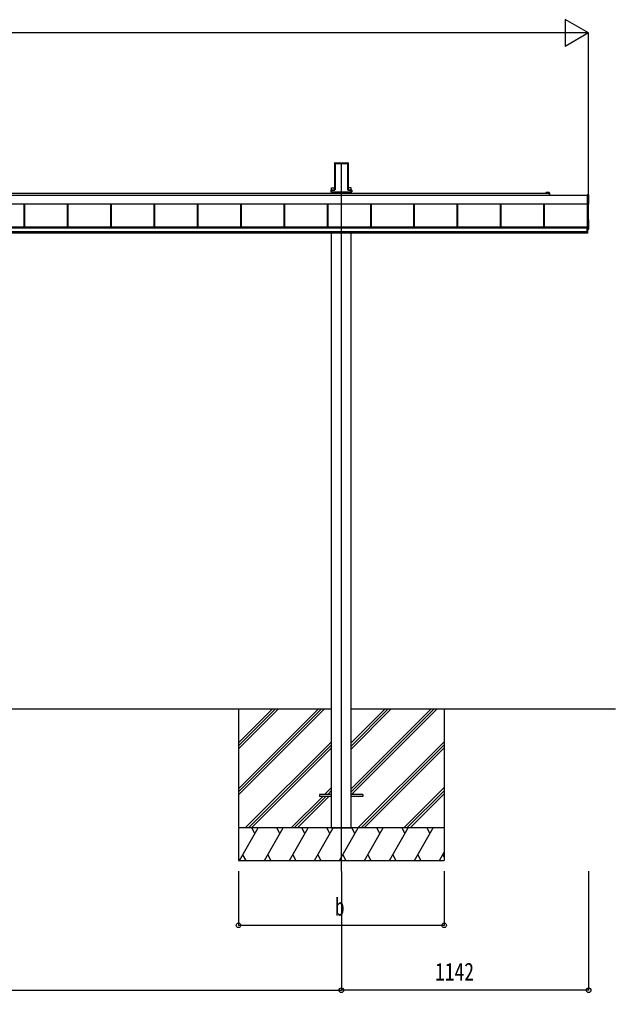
# Model space of a CAD drawing. Units: millimetres, scale not verified. Extents: x -10512 to 10512, y -7425 to 7425.
# Drawn here: x -481 to 2272, y -4823 to -327 of the extents above; entities that cross this region are included whole.
import ezdxf
from ezdxf.enums import TextEntityAlignment as Align

# ---------------------------------------------------------------- set-up
doc = ezdxf.new("R2010")
doc.units = ezdxf.units.MM
doc.header["$LTSCALE"] = 30
for name, color, linetype in [('0-3_YKK_12', 2, 'Continuous'), ('0-4_YKK_A1', 4, 'Continuous'), ('0-5_YKK_D', 6, 'Continuous')]:
    doc.layers.add(name, color=color, linetype=linetype)
doc.styles.add('ＭＳ ゴシック', font='')
doc.styles.get('ＭＳ ゴシック').set_extended_font_data('MS Gothic')

msp = doc.modelspace()

# ---------------------------------------------------------------- linework, layer by layer
at = {"layer": '0-3_YKK_12'}
msp.add_line((1005.55, -4262.5), (1005.55, -990.11), dxfattribs=at)
at = {"layer": '0-4_YKK_A1'}
for p, q in [((975.16, -989.14), (977.2, -989.14)), ((975.16, -989.14), (975.6, -989.61)), ((977.51, -989.47), (977.2, -989.14)), ((1033.59, -989.47), (1033.9, -989.14)), ((1033.9, -989.14), (1035.94, -989.14)), ((1035.5, -989.61), (1035.94, -989.14)), ((974.3, -995.46), (974.3, -1112.13)), ((974.66, -989.61), (974.31, -995.11)), ((975.1, -990.07), (974.66, -989.61)), ((975.18, -1106.08), (975.18, -990.96)), ((975.68, -990.63), (975.68, -1105.76)), ((977.51, -989.47), (1033.59, -989.47)), ((978.05, -992.61), (1033.05, -992.61)), ((978.05, -1113.96), (978.05, -992.61)), ((1035.42, -1105.76), (1035.42, -990.63)), ((1035.92, -990.96), (1035.92, -1106.08)), ((1036.44, -989.61), (1036, -990.07)), ((1036.44, -989.61), (1036.79, -995.11)), ((1036.8, -995.46), (1036.8, -1112.13)), ((957.68, -1122.88), (957.68, -1123.38)), ((957.68, -1123.38), (958.14, -1123.38)), ((958.14, -1122.88), (958.14, -1116)), ((960.14, -1122.88), (958.14, -1122.88)), ((960.14, -1123.38), (958.14, -1123.38)), ((958.15, -1122.88), (958.15, -1123.38)), ((958.18, -1115.03), (973.19, -1115.03)), ((960.14, -1116.08), (960.14, -1122.88)), ((973.72, -1116.08), (960.14, -1116.08)), ((960.14, -1122.88), (1050.96, -1122.88)), ((960.14, -1122.88), (960.14, -1123.38)), ((960.14, -1123.38), (1050.96, -1123.38)), ((960.35, -1105.7), (974.3, -1105.7)), ((960.35, -1115.03), (960.35, -1105.7)), ((960.35, -1129.05), (960.35, -1123.38)), ((960.55, -1123.38), (960.55, -1129.05)), ((961.55, -1123.04), (1049.55, -1123.04)), ((974.29, -1112.49), (974.19, -1114.1)), ((974.71, -1114.65), (975.09, -1108.56)), ((975.59, -1108.59), (975.21, -1114.68)), ((1035.89, -1114.68), (1035.51, -1108.59)), ((1036.01, -1108.56), (1036.39, -1114.65)), ((1050.75, -1105.7), (1036.8, -1105.7)), ((1036.81, -1112.49), (1036.91, -1114.1)), ((1037.38, -1115.58), (1050.96, -1115.58)), ((1050.96, -1116.08), (1037.38, -1116.08)), ((1037.91, -1115.03), (1052.92, -1115.03)), ((1050.55, -1123.38), (1050.55, -1129.05)), ((1050.75, -1115.03), (1050.75, -1105.7)), ((1050.75, -1129.05), (1050.75, -1123.38)), ((1050.96, -1115.58), (1050.96, -1116.08)), ((1050.96, -1122.88), (1050.96, -1116.08)), ((1052.95, -1122.88), (1050.96, -1122.88)), ((1050.96, -1122.88), (1050.96, -1123.38)), ((1052.95, -1123.38), (1050.96, -1123.38)), ((1052.95, -1116), (1052.95, -1122.88)), ((1053.42, -1123.38), (1052.95, -1123.38)), ((1052.96, -1122.88), (1052.96, -1123.38)), ((1053.42, -1122.88), (1053.42, -1123.38)), ((-3255.95, -1139.03), (2141.05, -1139.03)), ((-3080.45, -1129.05), (1951.8, -1129.05)), ((1957.09, -1126.55), (1951.8, -1126.55)), ((1951.8, -1129.05), (1965.25, -1129.05)), ((1965.55, -1126.55), (1958.01, -1126.55)), ((1965.55, -1129.35), (1965.55, -1139.03)), ((1968.05, -1139.03), (1968.05, -1129.05)), ((2149.05, -1179.47), (2149.05, -1138.44)), ((-3255.95, -1178.97), (2141.05, -1178.97)), ((-3255.95, -1179.21), (2141.05, -1179.21)), ((-458.95, -1285.2), (-458.95, -1179.21)), ((-456.35, -1285.2), (-456.35, -1179.21)), ((-455.95, -1285.2), (-455.95, -1179.21)), ((-258.95, -1285.2), (-258.95, -1179.21)), ((-256.35, -1285.2), (-256.35, -1179.21)), ((-255.95, -1285.2), (-255.95, -1179.21)), ((-58.95, -1285.2), (-58.95, -1179.21)), ((-56.35, -1285.2), (-56.35, -1179.21)), ((-55.95, -1285.2), (-55.95, -1179.21)), ((141.05, -1285.2), (141.05, -1179.21)), ((141.05, -1285.2), (141.05, -1179.21)), ((143.65, -1285.2), (143.65, -1179.21)), ((143.65, -1285.2), (143.65, -1179.21)), ((144.05, -1285.2), (144.05, -1179.21)), ((341.05, -1285.2), (341.05, -1179.21)), ((343.65, -1285.2), (343.65, -1179.21)), ((344.05, -1285.2), (344.05, -1179.21)), ((541.05, -1285.2), (541.05, -1179.21)), ((543.65, -1285.2), (543.65, -1179.21)), ((544.05, -1285.2), (544.05, -1179.21)), ((741.05, -1285.2), (741.05, -1179.21)), ((743.65, -1285.2), (743.65, -1179.21)), ((744.05, -1285.2), (744.05, -1179.21)), ((941.05, -1285.2), (941.05, -1179.21)), ((943.65, -1285.2), (943.65, -1179.21)), ((944.05, -1285.2), (944.05, -1179.21)), ((1141.05, -1285.2), (1141.05, -1179.21)), ((1143.65, -1285.2), (1143.65, -1179.21)), ((1144.05, -1285.2), (1144.05, -1179.21)), ((1341.05, -1285.2), (1341.05, -1179.21)), ((1343.65, -1285.2), (1343.65, -1179.21)), ((1344.05, -1285.2), (1344.05, -1179.21)), ((1541.05, -1285.2), (1541.05, -1179.21)), ((1543.65, -1285.2), (1543.65, -1179.21)), ((1544.05, -1285.2), (1544.05, -1179.21)), ((1741.05, -1285.2), (1741.05, -1179.21)), ((1743.65, -1285.2), (1743.65, -1179.21)), ((1744.05, -1285.2), (1744.05, -1179.21)), ((1941.05, -1285.2), (1941.05, -1179.21)), ((1943.65, -1285.2), (1943.65, -1179.21)), ((1944.05, -1285.2), (1944.05, -1179.21)), ((2141.05, -1180.24), (2141.05, -1180.74)), ((2141.05, -1180.74), (2148.58, -1180.28)), ((2142.55, -1312.47), (2142.55, -1180.65)), ((2147.55, -1294.44), (2147.55, -1180.34)), ((2148.58, -1253.3), (2147.55, -1253.23)), ((2149.05, -1294.82), (2149.05, -1253.79)), ((-3253.95, -1285.2), (2139.05, -1285.2)), ((-3253.95, -1287.21), (2139.05, -1287.21)), ((-3253.95, -1289.01), (2139.05, -1289.01)), ((-3253.95, -1289.01), (2139.05, -1289.01)), ((2142.55, -1284.94), (2139.05, -1284.94)), ((2147.55, -1294.44), (2142.55, -1294.44)), ((2142.55, -1295.99), (2148.58, -1295.63)), ((-3253.95, -1305.98), (2139.05, -1305.98)), ((-3253.95, -1312.47), (2139.05, -1312.47)), ((960.35, -4062.5), (960.35, -1312.47)), ((1050.75, -4062.5), (1050.75, -1312.47)), ((2142.55, -1307.38), (2139.05, -1307.38)), ((2142.55, -1314), (2139.05, -1314)), ((-2075.25, -3512.5), (960.35, -3512.5)), ((530.55, -3512.5), (530.55, -4212.5)), ((530.55, -3881.68), (899.73, -3512.5)), ((530.55, -3895.82), (913.87, -3512.5)), ((530.55, -3909.96), (928.01, -3512.5)), ((530.55, -3697.83), (715.88, -3512.5)), ((530.55, -3683.69), (701.74, -3512.5)), ((530.55, -3669.55), (687.6, -3512.5)), ((1050.75, -3512.5), (2271.74, -3512.5)), ((1050.75, -3881.98), (1420.23, -3512.5)), ((1050.75, -3896.12), (1434.37, -3512.5)), ((1050.75, -3698.13), (1236.38, -3512.5)), ((1050.75, -3683.99), (1222.24, -3512.5)), ((1050.75, -3669.85), (1208.1, -3512.5)), ((1053.01, -3908), (1448.51, -3512.5)), ((1480.55, -3512.5), (1480.55, -4212.5)), ((561.86, -4062.5), (960.35, -3664.01)), ((576, -4062.5), (960.35, -3678.15)), ((1082.36, -4062.5), (1480.55, -3664.31)), ((1096.5, -4062.5), (1480.55, -3678.45)), ((590.14, -4062.5), (960.35, -3692.3)), ((1110.64, -4062.5), (1480.55, -3692.6)), ((905.35, -3908), (905.35, -3917)), ((960.35, -3908), (905.35, -3908)), ((928.49, -3908), (960.35, -3876.14)), ((942.63, -3908), (960.35, -3890.28)), ((956.78, -3908), (960.35, -3904.43)), ((1105.35, -3908), (1050.35, -3908)), ((1105.35, -3908), (1105.35, -3917)), ((1294.49, -4062.5), (1480.55, -3876.44)), ((1308.63, -4062.5), (1480.55, -3890.58)), ((1322.78, -4062.5), (1480.55, -3904.73)), ((773.99, -4062.5), (919.49, -3917)), ((788.13, -4062.5), (933.63, -3917)), ((802.28, -4062.5), (947.78, -3917)), ((960.35, -3917), (905.35, -3917)), ((1105.35, -3917), (1050.35, -3917)), ((1480.55, -4062.5), (530.55, -4062.5)), ((534.83, -4212.5), (621.43, -4062.5)), ((606.43, -4088.48), (591.43, -4062.5)), ((650.3, -4212.5), (736.9, -4062.5)), ((721.9, -4088.48), (706.9, -4062.5)), ((765.77, -4212.5), (852.37, -4062.5)), ((837.37, -4088.48), (822.37, -4062.5)), ((881.24, -4212.5), (967.84, -4062.5)), ((952.84, -4088.48), (937.84, -4062.5)), ((960.35, -4062.5), (1050.75, -4062.5)), ((996.71, -4212.5), (1083.31, -4062.5)), ((1068.31, -4088.48), (1053.31, -4062.5)), ((1112.18, -4212.5), (1198.78, -4062.5)), ((1183.78, -4088.48), (1168.78, -4062.5)), ((1227.65, -4212.5), (1314.25, -4062.5)), ((1284.25, -4062.5), (1299.25, -4088.48)), ((1343.12, -4212.5), (1429.72, -4062.5)), ((1399.72, -4062.5), (1414.72, -4088.48)), ((1458.59, -4212.5), (1480.55, -4174.46)), ((530.55, -4212.5), (1480.55, -4212.5)), ((549.82, -4186.52), (564.82, -4212.5)), ((665.29, -4186.52), (680.29, -4212.5)), ((780.76, -4186.52), (795.76, -4212.5)), ((896.24, -4186.52), (911.24, -4212.5)), ((1011.71, -4186.52), (1026.7, -4212.5)), ((1127.18, -4186.52), (1142.17, -4212.5)), ((1242.65, -4186.52), (1257.64, -4212.5)), ((1358.11, -4186.52), (1373.11, -4212.5)), ((1473.58, -4186.52), (1480.55, -4198.58))]:
    msp.add_line(p, q, dxfattribs=at)
for points in [[(957.68, -1115.53), (957.68, -1122.88), (958.14, -1122.88)], [(960.14, -1116.08), (960.14, -1115.58), (973.72, -1115.58)], [(1053.42, -1115.53), (1053.42, -1122.88), (1052.95, -1122.88)], [(2148.58, -1137.95), (2141.05, -1137.49), (2141.05, -1137.99), (2141.05, -1180.24)], [(2139.05, -1284.94), (2139.05, -1307.38), (2139.05, -1314)], [(2139.55, -1284.94), (2139.55, -1307.38), (2139.55, -1314)], [(2142.55, -1284.94), (2142.55, -1307.38), (2142.55, -1314)]]:
    msp.add_lwpolyline(points, dxfattribs=at)
for centre, radius, start, end in [((958.65, -1116), 0.501, 90.24971, 179.75029), ((1052.45, -1116), 0.501, 0.24971, 89.75029), ((1951.8, -1127.8), 1.25, 90, 270), ((1957.09, -1126.75), 0.2, 23.57818, 90), ((1957.55, -1126.55), 0.3, 203.57818, 336.42182), ((1958.01, -1126.75), 0.2, 90, 156.42182), ((1965.25, -1129.35), 0.3, 0, 90), ((1965.55, -1129.05), 2.5, 0, 90), ((2148.55, -1138.44), 0.497, 0.05228, 86.83056), ((2148.18, -1179.5), 0.873, 297.46207, 2.25858), ((2148.55, -1253.79), 0.497, 0.05228, 86.83056), ((2148.18, -1294.85), 0.873, 297.46207, 2.25858)]:
    msp.add_arc(centre, radius, start, end, dxfattribs=at)
for centre, major_axis, ratio, start_param, end_param in [((975.16, -989.64), (0.346, -0.364), 0.996462, 2.3838095, 3.8892836), ((1035.94, -989.64), (-0.346, -0.364), 0.996462, 2.3939017, 3.8993758), ((974.34, -995.11), (0.031, 0.5), 0.061627, 1.5746234, 2.3600215), ((974.87, -993.11), (0.22, 3.04), 0.070684, 5.5043854, 6.2286971), ((975.37, -993.14), (0.22, 3.54), 0.060877, 5.5025319, 6.2268436), ((1035.73, -993.14), (-0.22, 3.54), 0.060877, 0.0563417, 0.7806534), ((1036.23, -993.11), (-0.22, 3.04), 0.070684, 0.0544883, 0.7787999), ((1036.76, -995.11), (-0.031, 0.5), 0.061627, 3.9231638, 4.7085619), ((958.18, -1115.53), (0.355, -0.355), 0.99628, 2.358058, 3.9251274), ((960.14, -1115.99), (2, 0), 0.045872, 3.2026792, 4.712389), ((960.14, -1115.49), (1.5, 0), 0.061163, 3.2026792, 4.712389), ((973.19, -1114.03), (0.691, -0.728), 0.996462, 5.5254021, 7.0308762), ((973.71, -1114.58), (-0.693, 0.73), 0.992955, 2.3838095, 3.8892836), ((973.71, -1114.58), (1.04, -1.09), 0.996462, 5.5254021, 7.0308762), ((974.26, -1112.49), (0.031, 0.5), 0.061627, 4.716216, 5.5016142), ((974.87, -1108.56), (0.22, 3.5), 0.061627, 4.716216, 5.5016142), ((975.37, -1108.59), (0.22, 4), 0.053972, 4.7153191, 5.5007173), ((1035.73, -1108.59), (-0.22, 4), 0.053972, 0.782468, 1.5678662), ((1037.39, -1114.58), (-1.04, -1.09), 0.996462, 5.5354944, 7.0409685), ((1036.23, -1108.56), (-0.22, 3.5), 0.061627, 0.7815711, 1.5669693), ((1037.39, -1114.58), (0.693, 0.73), 0.992955, 2.3939017, 3.8993758), ((1036.84, -1112.49), (-0.031, 0.5), 0.061627, 0.7815711, 1.5669693), ((1037.91, -1114.03), (-0.691, -0.728), 0.996462, 5.5354944, 7.0409685), ((1050.96, -1115.49), (1.5, 0), 0.061163, 4.712389, 6.2220988), ((1050.96, -1115.99), (2, 0), 0.045872, 4.712389, 6.2220988), ((1052.92, -1115.53), (-0.355, -0.355), 0.99628, 2.358058, 3.9251274)]:
    msp.add_ellipse(centre, major_axis=major_axis, ratio=ratio, start_param=start_param, end_param=end_param, dxfattribs=at)
at = {"layer": '0-5_YKK_D'}
for p, q in [((2147.55, -389.47), (2039.3, -326.97)), ((2039.3, -326.97), (2039.3, -451.97)), ((2022.55, -389.47), (-3137.45, -389.47)), ((2147.55, -389.47), (1931.04, -389.47)), ((2147.55, -389.47), (2039.3, -451.97)), ((2147.55, -1137.58), (2147.55, -388.47)), ((530.55, -4262), (530.55, -4513.5)), ((1005.55, -4263.5), (1005.55, -4813.5)), ((1005.55, -4263.5), (1005.55, -4813.5)), ((1480.55, -4262), (1480.55, -4513.5)), ((2147.55, -4263), (2147.55, -4813.5)), ((530.55, -4512.5), (1480.55, -4512.5)), ((-2120.45, -4812.5), (1005.55, -4812.5)), ((2147.55, -4812.5), (1005.55, -4812.5))]:
    msp.add_line(p, q, dxfattribs=at)
for centre in [(530.55, -4512.5), (1480.55, -4512.5), (1005.55, -4812.5), (1005.55, -4812.5), (2147.55, -4812.5)]:
    msp.add_circle(centre, 10.62, dxfattribs=at)

# ---------------------------------------------------------------- texts
at = {"layer": '0-5_YKK_D', "style": 'ＭＳ ゴシック', "width": 0.8}
for s, p in [('b', (975.55, -4492.5)), ('1142', (1438.55, -4792.5))]:
    msp.add_text(s, height=82.48, dxfattribs=at).set_placement(p, align=Align.BOTTOM_LEFT)

doc.saveas('drawing.dxf')
